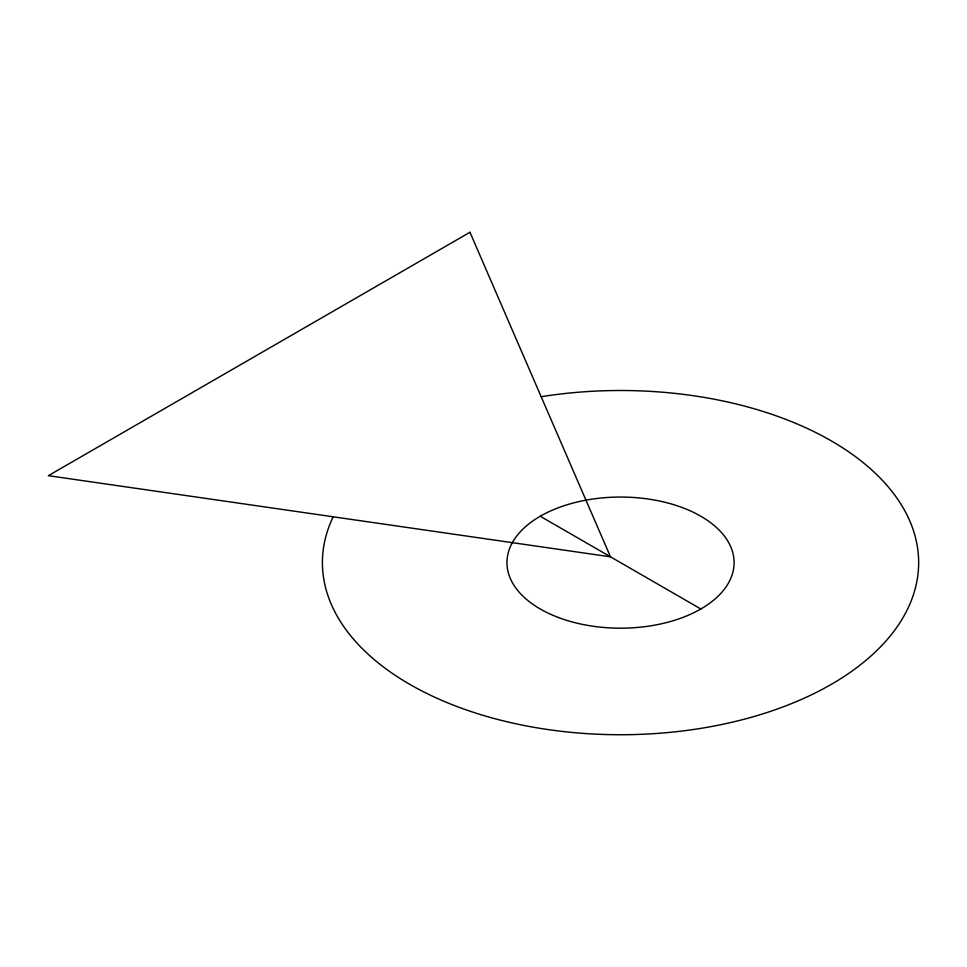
<?xml version="1.0" encoding="UTF-8"?>
<svg xmlns="http://www.w3.org/2000/svg" width="967" height="967" viewBox="0 0 967 967"><rect width="100%" height="100%" fill="white"/><g stroke="black" fill="none" stroke-linecap="round" stroke-linejoin="round"><path stroke-width="1.45" d="M540.227 516.245L700.833 608.98M541.157 396.712A298.126 172.114 0 0 1 917.453 547.177A298.126 172.114 0 0 1 593.786 734.038A298.126 172.114 0 0 1 333.168 516.789M469.962 232.273L48.35 475.679L610.491 556.823L469.962 232.273M558.442 617.514A113.562 65.563 0 0 0 733.929 566.203A113.562 65.563 0 0 0 569.225 504.121A113.562 65.563 0 0 0 558.442 617.514"/></g></svg>
